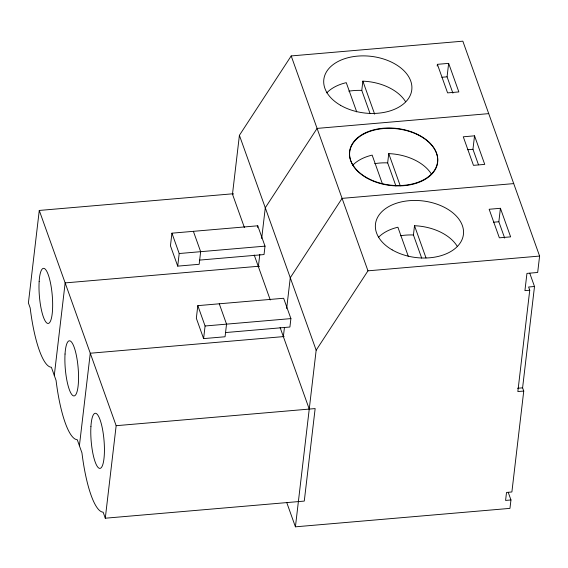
<?xml version="1.0" encoding="UTF-8"?>
<svg xmlns="http://www.w3.org/2000/svg" width="568" height="568" viewBox="0 0 568 568"><rect width="100%" height="100%" fill="white"/><g stroke="black" fill="none" stroke-linecap="round" stroke-linejoin="round"><path stroke-width="0.85" d="M39.27 210.444L28.4 302.95L30.175 307.927A71.958 16.735 85.1 0 0 51.361 367.233L56.062 380.39A71.958 16.735 85.1 0 0 77.248 439.696L81.948 452.859A71.958 16.735 85.1 0 0 103.127 512.159L105.286 518.208L304.278 501.09L315.148 408.577L116.156 425.695L39.27 210.444L233.285 193.752M54.287 375.42L65.15 282.907L259.171 266.214M79.406 445.738L90.269 353.232L284.099 336.554M105.286 518.208L116.156 425.695M199.666 260.087L264.028 254.556L265.015 246.143L257.751 225.794L171.927 233.178L170.45 245.795L177.713 266.136L199.169 264.298L200.653 251.681L193.383 231.332M177.713 266.136L179.197 253.527L171.927 233.178M225.553 332.557L289.914 327.019L290.901 318.605L283.631 298.264L197.813 305.641L196.336 318.257L203.6 338.606L225.056 336.76L226.54 324.143L219.269 303.795M203.6 338.606L205.084 325.989L197.813 305.641M244.389 227.505L232.482 194.192L239.405 135.319L291.199 55.934L462.842 41.173L539.6 256.069L537.676 272.47L526.948 273.393L524.924 290.631L529.745 290.22L517.846 391.558L523.746 391.054L511.889 491.973L506.521 492.435L505.584 500.422L510.951 499.961L509.957 508.374L295.417 526.827L286.79 502.673M257.553 227.477L257.751 225.794M259.817 254.35L258.369 266.655L259.107 266.591M261.671 238.539L265.284 207.781L317.086 128.403L488.721 113.636M283.361 336.618L284.398 327.835M286.662 308.502L290.276 277.752L342.078 198.367L513.713 183.606M295.417 526.827L316.163 350.215L239.405 135.319M370.031 113.508L361.781 90.404L362.867 81.153A44.283 28.521 6.7 0 1 405.602 101.743M395.917 185.97L387.667 162.874L388.753 153.623A44.283 28.521 6.7 0 1 431.481 174.206M421.676 258.085L413.426 234.982L414.512 225.73A44.283 28.521 6.7 0 1 457.24 246.313M437.19 66.016L437.388 64.333L448.649 63.367L458.852 91.924L447.591 92.889L437.388 64.333M452.902 93.138L447.073 76.822L448.649 63.367M478.49 164.791L472.959 149.285L474.536 135.83L463.275 136.796L473.471 165.359L484.738 164.386L474.536 135.83M504.668 238.07L498.839 221.754L500.422 208.293L489.154 209.265L499.357 237.822L510.625 236.856L500.422 208.293M523.746 391.054L522.595 387.837L534.502 286.499L529.766 273.243M316.163 350.215L367.965 270.829L539.6 256.069M441.876 77.269L447.073 76.822M467.755 149.732L472.959 149.285M232.482 194.192L233.221 194.128M493.642 222.202L498.839 221.754M179.197 253.527L265.015 246.143M534.502 286.499L528.602 287.003L529.745 290.22M205.084 325.989L290.901 318.605M517.54 388.278L522.595 387.837M362.867 81.153L374.66 114.154M388.753 153.623L400.248 185.8M414.512 225.73L426.007 257.907M508.275 492.47L510.951 499.961M356.711 111.889L346.267 82.658A44.283 28.521 6.7 0 0 326.742 92.875M382.292 183.521L372.154 155.121A44.283 28.521 6.7 0 0 352.621 165.338M408.349 256.466L397.905 227.228A44.283 28.521 6.7 0 0 378.38 237.445M291.199 55.934L367.965 270.829M254.208 254.989L270.269 299.968M280.088 327.459L309.248 409.088M400.49 235.755A44.283 28.521 6.7 0 1 413.426 234.982M374.731 163.648A44.283 28.521 6.7 0 1 387.667 162.874M348.844 91.178A44.283 28.521 6.7 0 1 361.781 90.404M90.923 426.504A27.676 6.44 85.1 0 0 99.705 468.387A27.676 6.44 85.1 0 0 102.19 427.555A27.676 6.44 85.1 0 0 90.923 426.504M65.036 354.041A27.676 6.44 85.1 0 0 73.819 395.924A27.676 6.44 85.1 0 0 76.304 355.085A27.676 6.44 85.1 0 0 65.036 354.041M392.161 249.87A44.283 28.521 6.7 0 0 463.097 236.323A44.283 28.521 6.7 0 0 403.088 201.534A44.283 28.521 6.7 0 0 392.161 249.87M366.403 177.763A44.283 28.521 6.7 0 0 437.346 164.216A44.283 28.521 6.7 0 0 377.329 129.419A44.283 28.521 6.7 0 0 366.403 177.763M39.149 281.572A27.676 6.44 85.1 0 0 47.939 323.455A27.676 6.44 85.1 0 0 50.417 282.623A27.676 6.44 85.1 0 0 39.149 281.572M366.275 177.408A44.283 28.521 6.7 0 0 437.218 163.854A44.283 28.521 6.7 0 0 377.202 129.064A44.283 28.521 6.7 0 0 366.275 177.408M340.516 105.3A44.283 28.521 6.7 0 0 411.459 91.746A44.283 28.521 6.7 0 0 351.443 56.956A44.283 28.521 6.7 0 0 340.516 105.3"/></g></svg>
